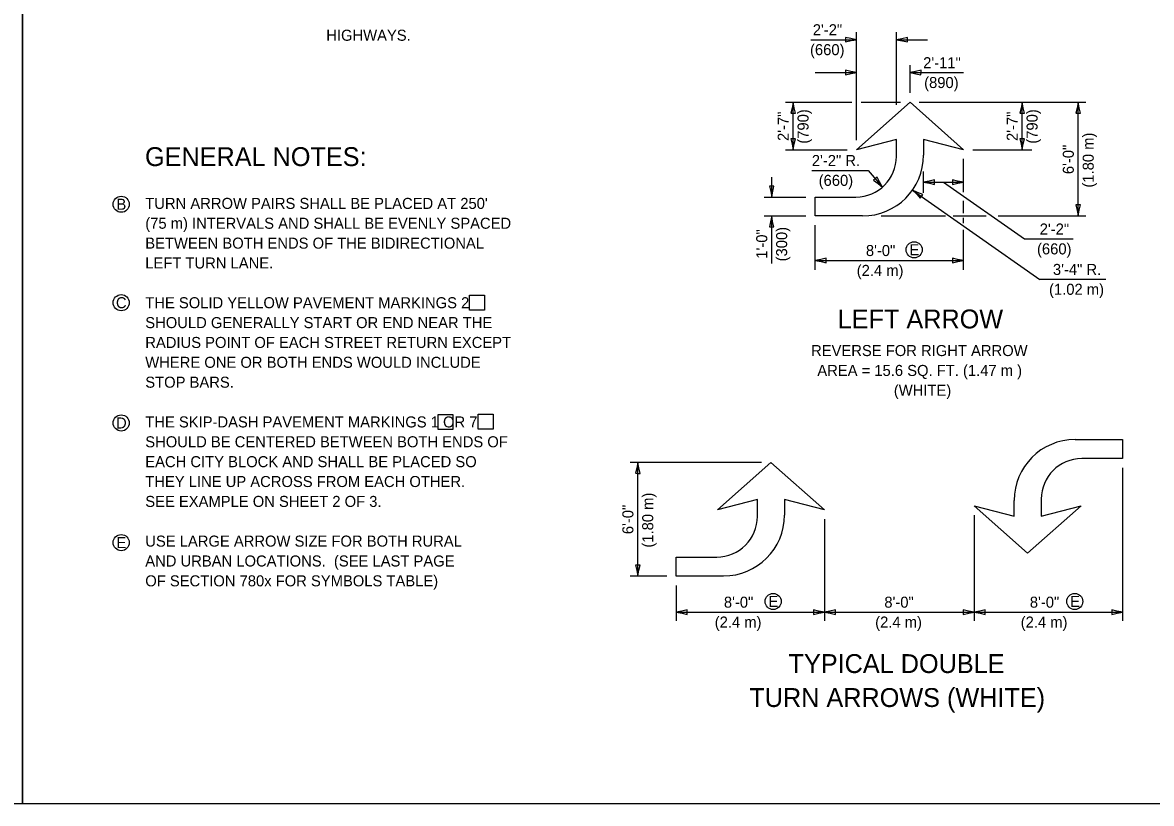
# Model space of a CAD drawing. Extents: x 2261432 to 2263976, y -3124040 to -3123640.
# Drawn here: x 2262085.8 to 2262373, y -3124039.7 to -3123841 of the extents above; entities that cross this region are included whole.
import ezdxf

# ---------------------------------------------------------------- set-up
doc = ezdxf.new("R2010")
doc.units = 0
for name, color, linetype in [('Default', 7, 'Continuous'), ('RD_Pr_Roadway_Dimensions', 7, 'Continuous'), ('RD_Pr_Roadway_Items', 7, 'Continuous'), ('RD_Pr_Roadway_Notes', 7, 'Continuous')]:
    doc.layers.add(name, color=color, linetype=linetype)

msp = doc.modelspace()

# ---------------------------------------------------------------- linework, layer by layer
at = {"layer": 'Default'}
for points in [[(2261455.82, -3124039.7), (2262085.82, -3124039.7), (2262085.82, -3123639.7), (2261455.82, -3123639.7)], [(2262085.82, -3124039.7), (2262715.82, -3124039.7), (2262715.82, -3123639.7), (2262085.82, -3123639.7)]]:
    msp.add_lwpolyline(points, close=True, dxfattribs=at)
at = {"layer": 'RD_Pr_Roadway_Dimensions'}
for p, q in [((2262297.95, -3123870.99), (2262297.95, -3123843.46)), ((2262308.1, -3123861.99), (2262308.1, -3123843.46)), ((2262286.3, -3123845.39), (2262297.95, -3123845.39)), ((2262308.1, -3123845.39), (2262316.01, -3123845.39)), ((2262311.55, -3123858.94), (2262311.55, -3123851.86)), ((2262287.39, -3123853.76), (2262297.95, -3123853.76)), ((2262311.55, -3123853.76), (2262325.15, -3123853.76)), ((2262279.92, -3123861.32), (2262296.76, -3123861.32)), ((2262281.82, -3123873.37), (2262281.82, -3123861.32)), ((2262299.14, -3123861.32), (2262309.17, -3123861.32)), ((2262313.92, -3123861.32), (2262356.25, -3123861.32)), ((2262340.08, -3123873.37), (2262340.08, -3123861.32)), ((2262354.35, -3123890.24), (2262354.35, -3123861.32)), ((2262279.92, -3123873.37), (2262295.57, -3123873.37)), ((2262327.52, -3123873.37), (2262342.58, -3123873.37)), ((2262325.15, -3123884.14), (2262325.15, -3123875.74)), ((2262276.37, -3123885.42), (2262276.37, -3123880.38)), ((2262286.56, -3123878.65), (2262300.87, -3123878.65)), ((2262300.87, -3123878.65), (2262304.55, -3123882.89)), ((2262314.99, -3123884.37), (2262314.99, -3123878.89)), ((2262312.18, -3123883.64), (2262344.57, -3123906.36)), ((2262314.99, -3123881.63), (2262325.14, -3123881.63)), ((2262320.07, -3123881.63), (2262340.67, -3123896.08)), ((2262274.47, -3123885.42), (2262285.07, -3123885.42)), ((2262325.15, -3123889.51), (2262325.15, -3123886.38)), ((2262274.47, -3123890.24), (2262285.07, -3123890.24)), ((2262276.37, -3123902.3), (2262276.37, -3123890.24)), ((2262287.45, -3123903.95), (2262287.45, -3123892.61)), ((2262304.25, -3123890.24), (2262320.56, -3123890.24)), ((2262322.5, -3123890.24), (2262330.91, -3123890.24)), ((2262325.15, -3123892.03), (2262325.15, -3123890.72)), ((2262333.96, -3123890.24), (2262356.25, -3123890.24)), ((2262325.15, -3123903.95), (2262325.15, -3123893.75)), ((2262340.67, -3123896.08), (2262353.07, -3123896.08)), ((2262287.45, -3123901.56), (2262325.15, -3123901.56)), ((2262361.37, -3123906.36), (2262344.57, -3123906.36)), ((2262273.81, -3123952.92), (2262240.34, -3123952.92)), ((2262242.31, -3123981.84), (2262242.31, -3123952.92)), ((2262365.58, -3123954.32), (2262365.58, -3123993.27)), ((2262327.88, -3123966.37), (2262327.88, -3123993.27)), ((2262289.78, -3123967.34), (2262289.78, -3123993.27)), ((2262249.7, -3123981.84), (2262240.34, -3123981.84)), ((2262252.11, -3123984.21), (2262252.11, -3123993.27)), ((2262252.11, -3123991.03), (2262289.78, -3123991.03)), ((2262289.78, -3123991.03), (2262327.88, -3123991.03)), ((2262327.88, -3123991.03), (2262365.66, -3123991.03))]:
    msp.add_line(p, q, dxfattribs=at)
for points in [[(2262295.15, -3123844.8), (2262295.15, -3123845.39), (2262295.15, -3123845.97), (2262296.55, -3123845.63), (2262297.95, -3123845.39), (2262296.46, -3123845.12)], [(2262310.9, -3123845.97), (2262310.9, -3123845.39), (2262310.9, -3123844.8), (2262309.5, -3123845.14), (2262308.1, -3123845.39), (2262309.6, -3123845.66)], [(2262295.15, -3123853.17), (2262295.15, -3123853.76), (2262295.15, -3123854.35), (2262296.55, -3123854), (2262297.95, -3123853.76), (2262296.46, -3123853.49)], [(2262314.34, -3123854.35), (2262314.35, -3123853.76), (2262314.35, -3123853.17), (2262312.95, -3123853.52), (2262311.55, -3123853.76), (2262313.04, -3123854.03)], [(2262281.24, -3123864.12), (2262281.82, -3123864.12), (2262282.41, -3123864.12), (2262282.06, -3123862.72), (2262281.82, -3123861.32), (2262281.55, -3123862.81)], [(2262339.5, -3123864.12), (2262340.08, -3123864.12), (2262340.67, -3123864.12), (2262340.32, -3123862.72), (2262340.08, -3123861.32), (2262339.81, -3123862.81)], [(2262353.76, -3123864.12), (2262354.35, -3123864.12), (2262354.93, -3123864.12), (2262354.59, -3123862.72), (2262354.35, -3123861.32), (2262354.07, -3123862.81)], [(2262282.41, -3123870.57), (2262281.82, -3123870.57), (2262281.24, -3123870.57), (2262281.58, -3123871.97), (2262281.82, -3123873.37), (2262282.09, -3123871.87)], [(2262340.67, -3123870.57), (2262340.08, -3123870.57), (2262339.5, -3123870.57), (2262339.84, -3123871.97), (2262340.08, -3123873.37), (2262340.35, -3123871.87)], [(2262340.67, -3123870.57), (2262340.08, -3123870.57), (2262339.5, -3123870.57), (2262339.84, -3123871.97), (2262340.08, -3123873.37), (2262340.35, -3123871.87)], [(2262303.16, -3123880.39), (2262302.71, -3123880.77), (2262302.27, -3123881.16), (2262303.45, -3123881.99), (2262304.55, -3123882.89), (2262303.78, -3123881.58)], [(2262317.79, -3123882.22), (2262317.79, -3123881.63), (2262317.79, -3123881.05), (2262316.39, -3123881.39), (2262314.99, -3123881.63), (2262316.48, -3123881.9)], [(2262322.35, -3123881.05), (2262322.34, -3123881.63), (2262322.34, -3123882.22), (2262323.75, -3123881.87), (2262325.14, -3123881.63), (2262323.65, -3123881.36)], [(2262276.95, -3123882.62), (2262276.37, -3123882.62), (2262275.78, -3123882.62), (2262276.12, -3123884.02), (2262276.37, -3123885.42), (2262276.64, -3123883.92)], [(2262314.13, -3123885.73), (2262314.47, -3123885.25), (2262314.81, -3123884.77), (2262313.46, -3123884.25), (2262312.18, -3123883.64), (2262313.25, -3123884.72)], [(2262354.93, -3123887.44), (2262354.35, -3123887.44), (2262353.76, -3123887.44), (2262354.1, -3123888.84), (2262354.35, -3123890.24), (2262354.62, -3123888.74)], [(2262275.78, -3123893.04), (2262276.37, -3123893.04), (2262276.95, -3123893.04), (2262276.61, -3123891.64), (2262276.37, -3123890.24), (2262276.09, -3123891.73)], [(2262290.25, -3123902.14), (2262290.25, -3123901.56), (2262290.25, -3123900.97), (2262288.85, -3123901.31), (2262287.45, -3123901.56), (2262288.95, -3123901.83)], [(2262322.35, -3123900.97), (2262322.35, -3123901.56), (2262322.35, -3123902.14), (2262323.75, -3123901.8), (2262325.15, -3123901.56), (2262323.66, -3123901.29)], [(2262241.73, -3123955.71), (2262242.31, -3123955.72), (2262242.9, -3123955.72), (2262242.55, -3123954.31), (2262242.31, -3123952.92), (2262242.04, -3123954.41)], [(2262242.9, -3123979.04), (2262242.31, -3123979.04), (2262241.73, -3123979.04), (2262242.07, -3123980.44), (2262242.31, -3123981.84), (2262242.58, -3123980.34)], [(2262254.91, -3123991.61), (2262254.91, -3123991.03), (2262254.91, -3123990.44), (2262253.51, -3123990.78), (2262252.11, -3123991.03), (2262253.61, -3123991.3)], [(2262286.98, -3123990.44), (2262286.98, -3123991.03), (2262286.98, -3123991.61), (2262288.38, -3123991.27), (2262289.78, -3123991.03), (2262288.29, -3123990.75)], [(2262292.58, -3123991.61), (2262292.58, -3123991.03), (2262292.58, -3123990.44), (2262291.18, -3123990.78), (2262289.78, -3123991.03), (2262291.27, -3123991.3)], [(2262325.08, -3123990.44), (2262325.08, -3123991.03), (2262325.08, -3123991.61), (2262326.48, -3123991.27), (2262327.88, -3123991.03), (2262326.39, -3123990.75)], [(2262330.68, -3123991.61), (2262330.68, -3123991.03), (2262330.68, -3123990.44), (2262329.28, -3123990.78), (2262327.88, -3123991.03), (2262329.37, -3123991.3)], [(2262362.86, -3123990.44), (2262362.86, -3123991.03), (2262362.86, -3123991.61), (2262364.26, -3123991.27), (2262365.66, -3123991.03), (2262364.17, -3123990.75)]]:
    msp.add_lwpolyline(points, close=True, dxfattribs=at)
at = {"layer": 'RD_Pr_Roadway_Items'}
for p, q in [((2262297.95, -3123873.37), (2262311.55, -3123861.32)), ((2262311.55, -3123861.32), (2262325.14, -3123873.37)), ((2262308.1, -3123870.78), (2262297.95, -3123873.37)), ((2262308.1, -3123875.09), (2262308.1, -3123870.78)), ((2262325.14, -3123873.37), (2262314.99, -3123870.78)), ((2262314.99, -3123870.78), (2262314.99, -3123874.75)), ((2262287.45, -3123890.24), (2262287.45, -3123885.42)), ((2262287.45, -3123885.42), (2262297.77, -3123885.42)), ((2262299.5, -3123890.24), (2262287.45, -3123890.24)), ((2262353.53, -3123947.13), (2262365.58, -3123947.13)), ((2262365.58, -3123947.13), (2262365.58, -3123951.95)), ((2262262.58, -3123964.97), (2262276.18, -3123952.92)), ((2262276.18, -3123952.92), (2262289.78, -3123964.97)), ((2262365.58, -3123951.95), (2262355.25, -3123951.95)), ((2262272.74, -3123962.38), (2262262.58, -3123964.97)), ((2262272.74, -3123966.69), (2262272.74, -3123962.38)), ((2262289.78, -3123964.97), (2262279.62, -3123962.38)), ((2262279.62, -3123962.38), (2262279.62, -3123966.34)), ((2262341.48, -3123976.05), (2262327.88, -3123964)), ((2262327.88, -3123964), (2262338.04, -3123966.58)), ((2262338.04, -3123966.58), (2262338.04, -3123962.62)), ((2262355.08, -3123964), (2262341.48, -3123976.05)), ((2262344.92, -3123962.28), (2262344.92, -3123966.58)), ((2262344.92, -3123966.58), (2262355.08, -3123964)), ((2262252.08, -3123981.84), (2262252.08, -3123977.02)), ((2262252.08, -3123977.02), (2262262.41, -3123977.02)), ((2262264.13, -3123981.84), (2262252.08, -3123981.84))]:
    msp.add_line(p, q, dxfattribs=at)
for centre, radius, start, end in [((2262297.78, -3123875.09), 10.33, 270, 0), ((2262299.5, -3123874.74), 15.49, 270, 360), ((2262353.53, -3123962.62), 15.49, 90, 180), ((2262355.25, -3123962.28), 10.33, 90, 180), ((2262262.41, -3123966.69), 10.33, 270, 0), ((2262264.13, -3123966.34), 15.49, 270, 360)]:
    msp.add_arc(centre, radius, start, end, dxfattribs=at)
at = {"layer": 'RD_Pr_Roadway_Notes'}
for points in [[(2262199.52, -3123914.21), (2262199.52, -3123910.41), (2262203.32, -3123910.41), (2262203.32, -3123914.21)], [(2262191.5, -3123944.54), (2262191.5, -3123940.73), (2262195.3, -3123940.73), (2262195.3, -3123944.54)], [(2262201.68, -3123944.49), (2262201.68, -3123940.69), (2262205.48, -3123940.69), (2262205.48, -3123944.49)]]:
    msp.add_lwpolyline(points, close=True, dxfattribs=at)
for centre in [(2262110.91, -3123887.26), (2262312.61, -3123898.84), (2262110.91, -3123912.3), (2262110.91, -3123942.9), (2262110.91, -3123973.34), (2262276.74, -3123988.31), (2262353.46, -3123988.31)]:
    msp.add_circle(centre, 2.05, dxfattribs=at)

# ---------------------------------------------------------------- texts
at = {"layer": 'RD_Pr_Roadway_Dimensions'}
for s, p in [('2\'-2"', (2262286.82, -3123844.26)), ('(660)', (2262286.12, -3123849.32)), ('2\'-11"', (2262314.9, -3123852.64)), ('(890)', (2262315.15, -3123857.69)), ('2\'-2" R.', (2262286.58, -3123877.53)), ('(660)', (2262288.32, -3123882.58)), ('2\'-2"', (2262344.55, -3123894.96)), ('8\'-0"', (2262300.33, -3123900.43)), ('(660)', (2262343.86, -3123900.01)), ('(2.4 m)', (2262298, -3123905.49)), ('3\'-4" R.', (2262347.91, -3123905.24)), ('(1.02 m)', (2262346.92, -3123910.29)), ('8\'-0"', (2262264.21, -3123989.9)), ('8\'-0"', (2262305.02, -3123989.9)), ('8\'-0"', (2262342.03, -3123989.9)), ('(2.4 m)', (2262261.88, -3123994.96)), ('(2.4 m)', (2262302.69, -3123994.96)), ('(2.4 m)', (2262339.71, -3123994.96))]:
    msp.add_text(s, height=2.808, dxfattribs=at).set_placement(p)
for s, p in [('2\'-7"', (2262280.7, -3123871.16)), ('(790)', (2262285.75, -3123871.85)), ('2\'-7"', (2262338.96, -3123871.16)), ('(790)', (2262344.01, -3123871.85)), ('(1.80 m)', (2262358.28, -3123883.01)), ('6\'-0"', (2262353.22, -3123879.59)), ('1\'-0"', (2262275.24, -3123901.1)), ('(300)', (2262280.3, -3123901.79)), ('(1.80 m)', (2262246.24, -3123974.61)), ('6\'-0"', (2262241.19, -3123971.19))]:
    msp.add_text(s, height=2.808, rotation=90, dxfattribs=at).set_placement(p)
at = {"layer": 'RD_Pr_Roadway_Notes'}
for s, height, p in [('HIGHWAYS.', 2.808, (2262163.07, -3123845.66)), ('GENERAL NOTES:', 4.8, (2262116.96, -3123877.54)), ('B', 2.81, (2262109.7, -3123888.66)), ("TURN ARROW PAIRS SHALL BE PLACED AT 250'", 2.808, (2262117.03, -3123888.44)), ('(75 m) INTERVALS AND SHALL BE EVENLY SPACED', 2.808, (2262117.03, -3123893.49)), ('BETWEEN BOTH ENDS OF THE BIDIRECTIONAL', 2.808, (2262117.03, -3123898.55)), ('E', 2.81, (2262311.4, -3123900.24)), ('LEFT TURN LANE.', 2.808, (2262117.03, -3123903.6)), ('C', 2.81, (2262109.57, -3123913.71)), ('THE SOLID YELLOW PAVEMENT MARKINGS 2', 2.808, (2262117.03, -3123913.71)), ('LEFT ARROW', 4.8, (2262293.16, -3123918.84)), ('SHOULD GENERALLY START OR END NEAR THE', 2.808, (2262117.03, -3123918.77)), ('RADIUS POINT OF EACH STREET RETURN EXCEPT', 2.808, (2262117.03, -3123923.82)), ('REVERSE FOR RIGHT ARROW', 2.808, (2262286.39, -3123925.88)), ('WHERE ONE OR BOTH ENDS WOULD INCLUDE', 2.808, (2262117.03, -3123928.87)), ('AREA = 15.6 SQ. FT. (1.47 m )', 2.808, (2262287.98, -3123930.94)), ('STOP BARS.', 2.808, (2262117.03, -3123933.93)), ('(WHITE)', 2.808, (2262307.44, -3123935.99)), ('THE SKIP-DASH PAVEMENT MARKINGS 1 OR 7', 2.808, (2262117.03, -3123944.04)), ('D', 2.81, (2262109.59, -3123944.31)), ('SHOULD BE CENTERED BETWEEN BOTH ENDS OF', 2.808, (2262117.03, -3123949.09)), ('EACH CITY BLOCK AND SHALL BE PLACED SO', 2.808, (2262117.03, -3123954.15)), ('THEY LINE UP ACROSS FROM EACH OTHER.', 2.808, (2262117.03, -3123959.2)), ('SEE EXAMPLE ON SHEET 2 OF 3.', 2.808, (2262117.03, -3123964.26)), ('E', 2.81, (2262109.7, -3123974.75)), ('USE LARGE ARROW SIZE FOR BOTH RURAL', 2.808, (2262117.03, -3123974.36)), ('AND URBAN LOCATIONS.  (SEE LAST PAGE', 2.808, (2262117.03, -3123979.42)), ('OF SECTION 780x FOR SYMBOLS TABLE)', 2.808, (2262117.03, -3123984.47)), ('E', 2.81, (2262275.54, -3123989.71)), ('E', 2.81, (2262352.26, -3123989.71)), ('TYPICAL DOUBLE', 4.8, (2262280.66, -3124006.52)), ('TURN ARROWS (WHITE)', 4.8, (2262270.68, -3124015.16))]:
    msp.add_text(s, height=height, dxfattribs=at).set_placement(p)

doc.saveas('drawing.dxf')
